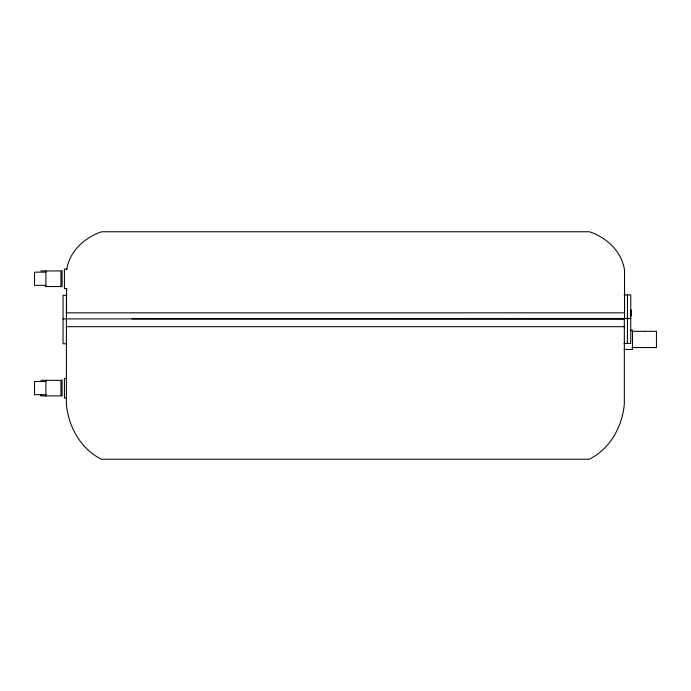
<?xml version="1.0" encoding="UTF-8"?>
<svg xmlns="http://www.w3.org/2000/svg" width="691" height="691" viewBox="0 0 691 691"><rect width="100%" height="100%" fill="white"/><g stroke="black" fill="none" stroke-linecap="round" stroke-linejoin="round"><path stroke-width="1.04" d="M630.529 316.072L630.529 309.689M66.768 269.378C69.532 251.23 84.82 237.367 101.663 231.77L589.449 231.77C606.655 237.445 622.125 251.835 624.534 270.414L624.534 319.017L131.964 318.819M67.139 269.067L64.427 269.067L64.427 288.639L67.139 288.639M40.847 270.95L60.938 270.95L60.938 286.549L45.364 286.549M45.891 272.15L34.55 272.15L34.55 285.348L45.891 285.348M624.051 294.936L630.753 294.936L630.753 343.444L624.051 343.444M624.534 312.85L66.578 312.85L66.578 288.449M624.051 318.551L630.753 318.551M63.036 318.897L624.534 318.819M66.379 326.688L624.336 326.688M630.391 330.16L632.49 330.16L632.49 349.413L624.085 349.413M632.04 331.317L644.72 331.317M644.858 331.317L656.45 331.317L656.45 347.547L644.858 347.547M66.422 343.79L63.036 343.79L63.036 295.282L66.422 295.282L66.379 404.019C68.331 426.528 80.735 449.02 101.456 459.23L589.25 459.23C609.972 449.02 622.384 426.528 624.336 404.019L624.336 318.819M632.04 347.547L644.72 347.547M66.232 378.418L64.427 378.418L64.427 397.99L66.232 397.99M40.847 380.3L60.938 380.3L60.938 395.9L40.847 395.9L40.847 394.699M45.891 381.501L34.55 381.501L34.55 394.699L45.891 394.699M630.805 310.838L630.805 315.087M627.445 294.936L627.445 343.444M62.078 270.336L62.078 286.92M62.078 379.687L62.078 396.271M45.891 270.95L45.891 286.549M45.891 380.3L45.891 395.9M630.745 312.056C630.814 324.83 630.943 302.788 630.745 312.056"/></g></svg>
